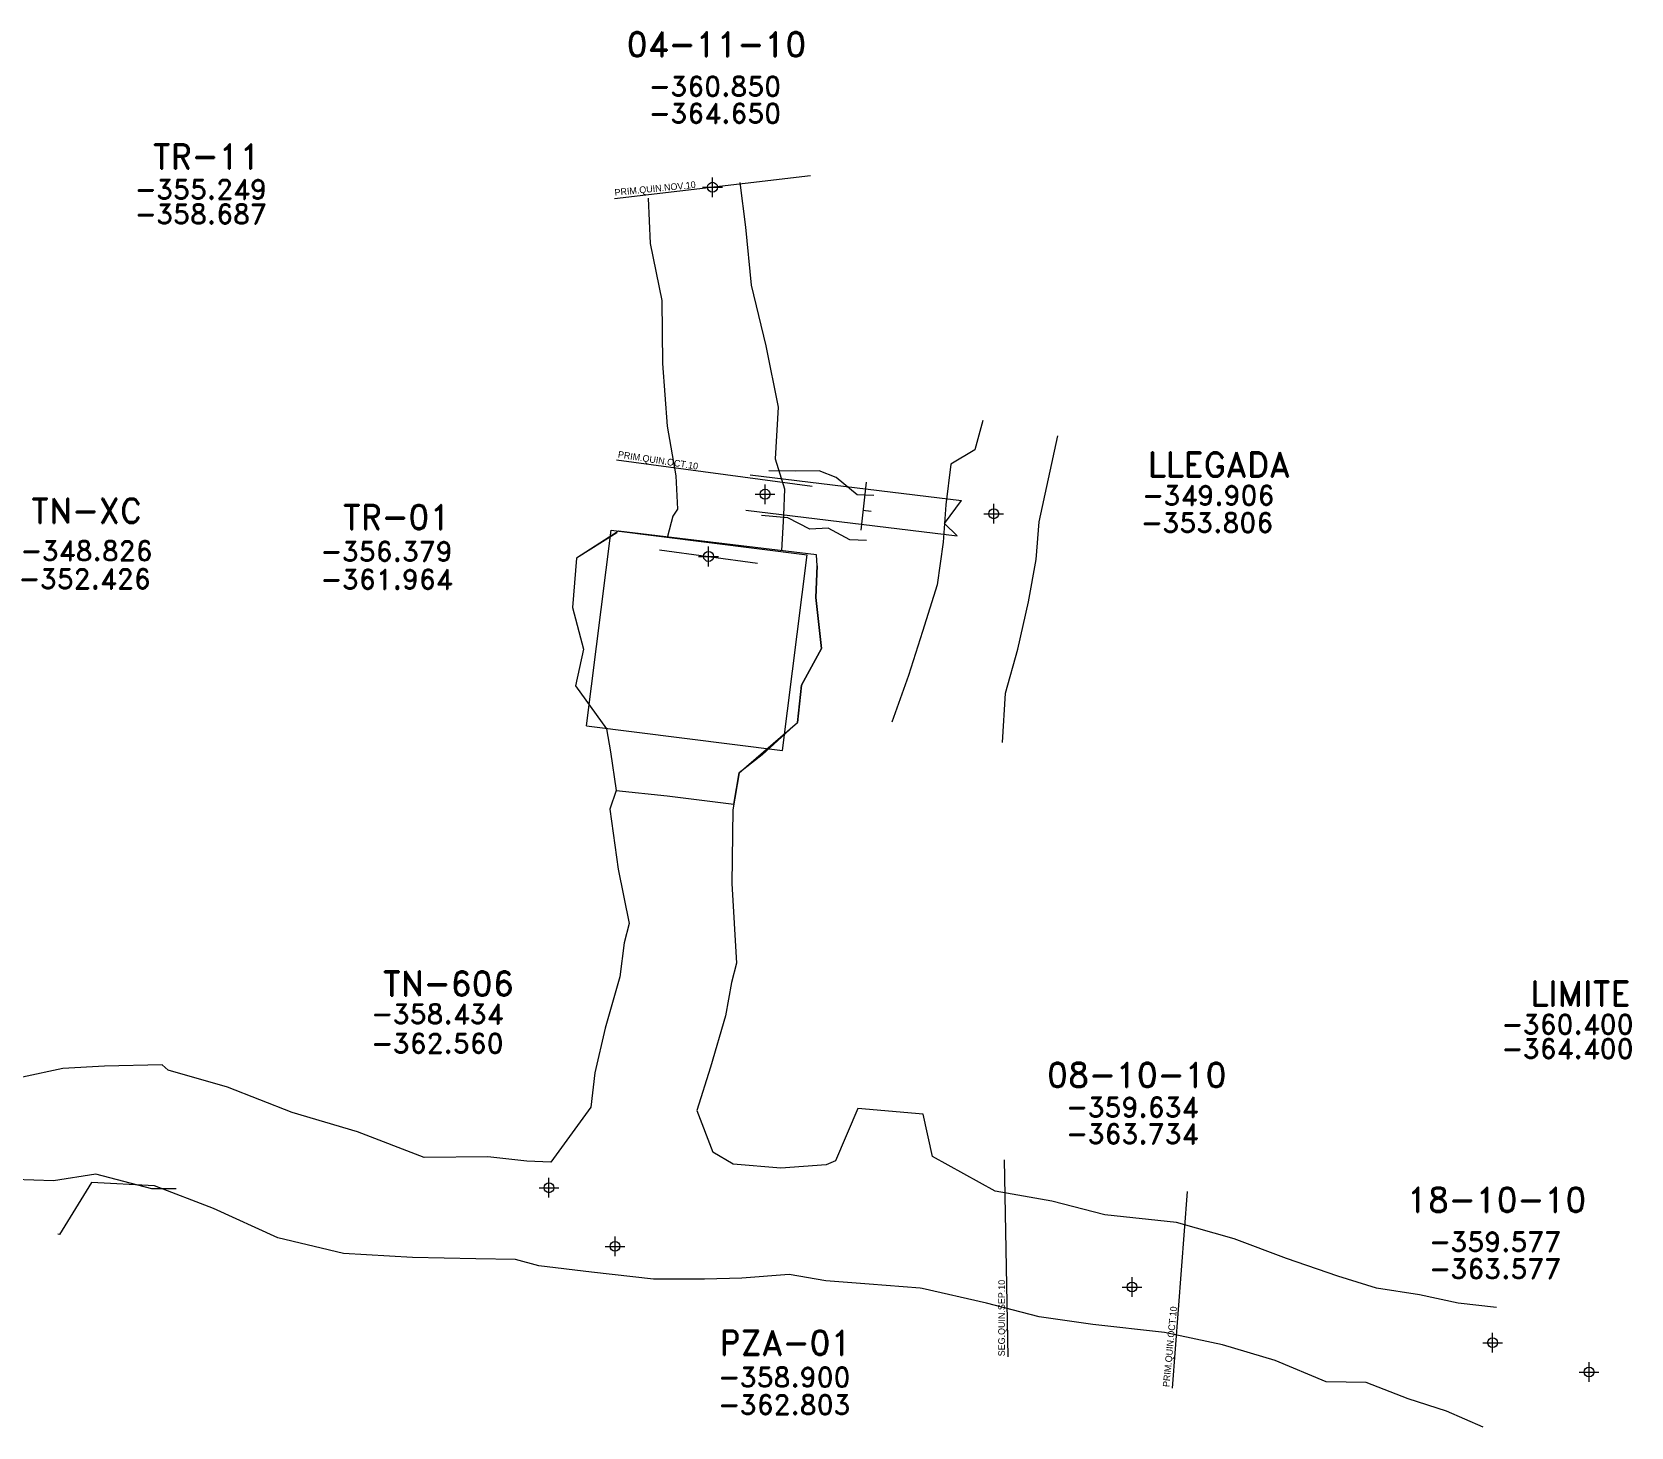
# Model space of a CAD drawing. Extents: x 10449 to 11319, y 9646 to 10021.
# Drawn here: x 10982.6 to 11063.6, y 9740.3 to 9811 of the extents above; entities that cross this region are included whole.
import ezdxf
from ezdxf.enums import TextEntityAlignment as Align

# ---------------------------------------------------------------- set-up
doc = ezdxf.new("R2010")
doc.units = 0
doc.header["$MEASUREMENT"] = 0
doc.header["$PDMODE"] = 34
doc.header["$PDSIZE"] = 0.5
for name, color, linetype in [('F-400--7723-EW-SCR', 2, 'Continuous'), ('F-400-7723-EW-FIC', 2, 'Continuous'), ('MEDIDA', 12, 'Continuous'), ('R-400-7649-NE-FIC', 38, 'Continuous')]:
    doc.layers.add(name, color=color, linetype=linetype)
doc.styles.add('ROMAND', font='ROMAND.SHX')
doc.styles.add('ROMANS', font='ROMANS.SHX', dxfattribs={"width": 2.5})

# ---------------------------------------------------------------- blocks, each defined once
blk = doc.blocks.new('F2')
at = {"lineweight": 0}
blk.add_point((0, 0), dxfattribs=at)
at = {"lineweight": 0, "style": 'ROMAND'}
for tag, height, p in [('NOMBRE', 1.25, (0.201, 6.617)), ('CIELO', 1, (0.136, 4.616)), ('PISO', 1, (0.136, 3.247))]:
    blk.add_attdef(tag, text='', height=height, dxfattribs=at).set_placement(p, align=Align.CENTER)
at = {"lineweight": 0, "style": 'ROMANS', "flags": 1}
for tag, p in [('MINA', (-0.074, -3.255)), ('LOCALIZACION', (-0.074, -4.928)), ('ESTRUCTURA', (-0.074, -6.618)), ('NIVEL', (-0.074, -8.29)), ('OBRA', (-0.074, -10.121)), ('FECHA', (-0.074, -11.793)), ('ATRAS', (-0.074, -13.483)), ('TOPOGRAFO', (2.675, -15.297))]:
    blk.add_attdef(tag, text='', height=1.25, dxfattribs=at).set_placement(p, align=Align.CENTER)

msp = doc.modelspace()

# ---------------------------------------------------------------- linework, layer by layer
at = {"color": 1, "linetype": 'Continuous', "lineweight": 0, "flags": 128}
for points, elevation in [([(11030.801, 9791.35), (11030.396, 9789.864), (11029.179, 9789.143), (11028.923, 9787.072), (11028.778, 9785.177), (11028.483, 9783.015), (11027.744, 9780.649), (11027.032, 9778.431), (11026.189, 9776.054)], -353.806), ([(11031.796, 9775.026), (11031.95, 9777.529), (11032.564, 9779.765), (11033.106, 9782.166), (11033.499, 9784.311), (11033.644, 9786.206), (11034.594, 9790.576)], -349.906)]:
    msp.add_lwpolyline(points, dxfattribs=dict(at, elevation=elevation))
at = {"color": 3, "linetype": 'Continuous', "lineweight": 0, "flags": 128}
for points in [[(11019.009, 9788.593), (11029.709, 9787.293)], [(11018.791, 9786.807), (11029.491, 9785.507)], [(11010.715, 9775.876), (11011.965, 9785.798)], [(11011.965, 9785.798), (11021.887, 9784.547)], [(11020.636, 9774.626), (11021.887, 9784.547)], [(11010.715, 9775.876), (11020.636, 9774.626)]]:
    msp.add_lwpolyline(points, dxfattribs=at)
at = {"color": 1, "linetype": 'Continuous', "lineweight": 0, "flags": 128}
for points in [[(11024.876, 9788.227), (11024.611, 9785.791)], [(11024.718, 9786.803), (11025.144, 9786.753)], [(11014.418, 9784.8), (11019.371, 9784.116)]]:
    msp.add_lwpolyline(points, dxfattribs=at)
at = {"color": 3, "linetype": 'Continuous', "lineweight": 0, "elevation": -355.249, "flags": 128}
for points in [[(11028.851, 9786.13), (11029.709, 9787.293)], [(11028.851, 9786.13), (11029.491, 9785.507)]]:
    msp.add_lwpolyline(points, dxfattribs=at)
at = {"color": 1, "linetype": 'Continuous', "lineweight": 0, "flags": 128}
msp.add_lwpolyline([(11014.806, 9772.335), (11018.185, 9771.902), (11018.444, 9773.491), (11021.398, 9776.044), (11021.609, 9777.935), (11022.624, 9779.794), (11022.34, 9782.375), (11022.403, 9783.986), (11022.372, 9784.541), (11012.331, 9785.749), (11010.204, 9784.375), (11009.995, 9781.876), (11010.558, 9779.757), (11010.15, 9777.898), (11011.716, 9775.715), (11011.931, 9774.564), (11012.214, 9772.592)], close=True, dxfattribs=at)
at = {"layer": 'F-400--7723-EW-SCR', "color": 2, "linetype": 'Continuous', "lineweight": 0}
for points in [[(11018.476, 9803.409, -360.85), (11018.76, 9801.155, -360.374), (11018.76, 9801.155, -360.374), (11019.063, 9798.204, -359.783), (11019.793, 9795.127, -358.86), (11020.424, 9792.032, -358.837), (11020.266, 9789.402, -359.011), (11020.74, 9787.886, -357.56), (11020.695, 9786.537, -357.25), (11020.593, 9784.758, -357.233)], [(11018.476, 9803.409, -364.65), (11018.76, 9801.155, -364.374), (11018.76, 9801.155, -364.374), (11019.063, 9798.204, -363.883), (11019.793, 9795.127, -363.46), (11020.424, 9792.032, -363.237), (11020.266, 9789.402, -362.811), (11020.74, 9787.886, -362.56), (11020.695, 9786.537, -362.25), (11020.593, 9784.758, -362.233)], [(11013.843, 9802.615, -360.85), (11013.931, 9800.328, -360.374), (11013.931, 9800.328, -360.374), (11014.529, 9797.428, -359.783), (11014.569, 9794.232, -358.86), (11014.806, 9791.07, -358.837), (11015.239, 9788.541, -359.011), (11015.324, 9786.855, -357.56), (11015.09, 9786.502, -357.25), (11014.814, 9785.477, -357.233)], [(11013.843, 9802.615, -364.65), (11013.931, 9800.328, -364.374), (11013.931, 9800.328, -364.374), (11014.529, 9797.428, -363.883), (11014.569, 9794.232, -363.46), (11014.806, 9791.07, -363.237), (11015.239, 9788.541, -362.811), (11015.324, 9786.855, -362.56), (11015.09, 9786.502, -362.25), (11014.814, 9785.477, -362.233)], [(11025.27, 9787.543, -349.927), (11024.426, 9787.577, -350.585), (11023.363, 9788.456, -351.701), (11022.498, 9788.797, -352.431), (11021.293, 9788.787, -353.846), (11019.95, 9788.799, -355.305)], [(11025.27, 9787.543, -351.527), (11024.426, 9787.577, -352.285), (11023.363, 9788.456, -353.601), (11022.498, 9788.797, -354.631), (11021.293, 9788.787, -355.946), (11019.95, 9788.799, -357.705)], [(11024.907, 9785.272, -349.927), (11024.063, 9785.306, -350.585), (11022.953, 9785.888, -351.701), (11022.024, 9785.834, -352.431), (11020.914, 9786.417, -353.846), (11019.587, 9786.528, -355.305)], [(11024.907, 9785.272, -351.527), (11024.063, 9785.306, -352.285), (11022.953, 9785.888, -353.601), (11022.024, 9785.834, -354.631), (11020.914, 9786.417, -355.946), (11019.587, 9786.528, -357.705)], [(11012.24, 9785.661, -356.699), (11010.204, 9784.375, -356.012), (11009.995, 9781.876, -356.133), (11010.558, 9779.757, -356.15), (11010.15, 9777.898, -357.266), (11011.716, 9775.715, -357.482), (11011.931, 9774.564, -357.491), (11012.214, 9772.592, -358.007)], [(11012.24, 9785.661, -361.699), (11010.204, 9784.375, -361.712), (11009.995, 9781.876, -362.033), (11010.558, 9779.757, -362.05), (11010.15, 9777.898, -362.066), (11011.716, 9775.715, -362.182), (11011.931, 9774.564, -362.091), (11012.214, 9772.592, -362.207)], [(11022.403, 9783.986, -356.699), (11022.34, 9782.375, -356.012), (11022.624, 9779.794, -356.133), (11021.609, 9777.935, -356.15), (11021.398, 9776.044, -357.266), (11019.609, 9774.413, -357.482), (11018.444, 9773.491, -357.491), (11018.134, 9771.616, -358.007)], [(11022.403, 9783.986, -361.699), (11022.34, 9782.375, -361.712), (11022.624, 9779.794, -362.033), (11021.609, 9777.935, -362.05), (11021.398, 9776.044, -362.066), (11019.609, 9774.413, -362.182), (11018.444, 9773.491, -362.091), (11018.134, 9771.616, -362.207)], [(11012.214, 9772.592, -362.207), (11011.89, 9771.653, -362.146), (11012.313, 9768.605, -362.174)], [(11012.214, 9772.592, -358.007), (11011.89, 9771.653, -358.146), (11012.313, 9768.605, -357.974)], [(11018.134, 9771.616, -362.207), (11018.134, 9771.616, -362.207), (11018.067, 9767.88, -362.174)], [(11018.134, 9771.616, -358.007), (11018.134, 9771.616, -358.007), (11018.067, 9767.88, -357.974)], [(11012.313, 9768.605, -357.974), (11012.864, 9765.854, -357.558), (11012.612, 9764.881, -357.789), (11012.399, 9763.149, -357.642), (11011.652, 9760.548, -358.126), (11011.138, 9758.287, -357.998), (11010.925, 9756.555, -358.051), (11008.896, 9753.766, -358.586)], [(11012.313, 9768.605, -362.174), (11012.864, 9765.854, -361.858), (11012.612, 9764.881, -361.889), (11012.399, 9763.149, -361.842), (11011.652, 9760.548, -361.826), (11011.138, 9758.287, -361.898), (11010.925, 9756.555, -362.151), (11008.896, 9753.766, -362.586)], [(11018.067, 9767.88, -357.974), (11018.306, 9763.846, -357.558), (11018.053, 9762.873, -357.789), (11017.747, 9761.176, -357.642), (11017, 9758.574, -358.126), (11016.298, 9756.383, -357.998), (11017.117, 9754.27, -358.051), (11017.117, 9754.27, -358.051)], [(11018.067, 9767.88, -362.174), (11018.306, 9763.846, -361.858), (11018.053, 9762.873, -361.889), (11017.747, 9761.176, -361.842), (11017, 9758.574, -361.826), (11016.298, 9756.383, -361.898), (11017.117, 9754.27, -362.151), (11017.117, 9754.27, -362.151)], [(10989.199, 9758.695, -358.713), (10989.199, 9758.695, -358.713), (10986.285, 9758.631, -358.15), (10984.168, 9758.503, -357.805), (10982.127, 9758.067, -358.062), (10979.105, 9757.912, -358.597), (10974.92, 9758.253, -357.606), (10971.191, 9758.791, -357.224), (10971.191, 9758.791, -357.224), (10971.191, 9758.791, -357.224)], [(10989.199, 9758.695, -362.813), (10989.199, 9758.695, -362.813), (10986.285, 9758.631, -362.95), (10984.168, 9758.503, -362.905), (10982.127, 9758.067, -362.962), (10979.105, 9757.912, -362.497), (10974.92, 9758.253, -362.106), (10971.191, 9758.791, -362.024), (10971.191, 9758.791, -362.024), (10971.191, 9758.791, -362.024)], [(11008.896, 9753.766, -358.586), (11008.896, 9753.766, -358.586), (11008.896, 9753.766, -358.586), (11007.692, 9753.804, -357.586), (11005.705, 9754.034, -357.486), (11002.481, 9754.004, -357.386), (10999.107, 9755.3, -357.286), (10995.799, 9756.286, -357.985), (10992.524, 9757.571, -358.285), (10989.502, 9758.424, -358.385), (10989.199, 9758.695, -358.713), (10989.199, 9758.695, -358.713), (10989.199, 9758.695, -358.713)], [(11008.896, 9753.766, -362.586), (11008.896, 9753.766, -362.586), (11008.896, 9753.766, -362.586), (11007.692, 9753.804, -362.386), (11005.705, 9754.034, -362.386), (11002.481, 9754.004, -362.286), (10999.107, 9755.3, -362.486), (10995.799, 9756.286, -362.485), (10992.524, 9757.571, -362.385), (10989.502, 9758.424, -362.385), (10989.199, 9758.695, -362.813), (10989.199, 9758.695, -362.813), (10989.199, 9758.695, -362.813)], [(11034.294, 9751.793, -358.908), (11034.294, 9751.793, -358.908), (11034.294, 9751.793, -358.908), (11031.423, 9752.293, -358.867), (11028.253, 9754.047, -358.747), (11027.766, 9756.197, -358.743), (11024.454, 9756.475, -358.648), (11023.324, 9753.832, -358.968)], [(11034.294, 9751.793, -363.608), (11034.294, 9751.793, -363.608), (11034.294, 9751.793, -363.608), (11031.423, 9752.293, -363.667), (11028.253, 9754.047, -363.347), (11027.766, 9756.197, -363.343), (11024.454, 9756.475, -363.248), (11023.324, 9753.832, -363.068)], [(10989.918, 9752.416, -358.539), (10988.688, 9752.416, -358.713), (10985.839, 9753.15, -358.15), (10983.706, 9752.822, -357.805), (10981.704, 9752.884, -358.062), (10978.731, 9753.327, -358.597), (10974.522, 9753.369, -357.606), (10970.751, 9754.414, -357.224), (10970.751, 9754.414, -357.224), (10970.751, 9754.414, -357.224)], [(10989.918, 9752.416, -362.839), (10988.688, 9752.416, -362.813), (10985.839, 9753.15, -362.95), (10983.706, 9752.822, -362.905), (10981.704, 9752.884, -362.962), (10978.731, 9753.327, -362.497), (10974.522, 9753.369, -362.106), (10970.751, 9754.414, -362.024), (10970.751, 9754.414, -362.024), (10970.751, 9754.414, -362.024)], [(11023.324, 9753.832, -358.968), (11023.324, 9753.832, -358.968), (11022.851, 9753.626, -358.722), (11020.562, 9753.45, -358.981), (11018.143, 9753.665, -358.633), (11017.117, 9754.27, -358.051), (11017.117, 9754.27, -358.051)], [(11023.324, 9753.832, -363.068), (11023.324, 9753.832, -363.068), (11022.851, 9753.626, -363.422), (11020.562, 9753.45, -363.281), (11018.143, 9753.665, -363.033), (11017.117, 9754.27, -362.151), (11017.117, 9754.27, -362.151)], [(11014.101, 9747.829, -358.586), (11010.969, 9748.191, -358.586), (11008.287, 9748.501, -358.586), (11007.118, 9748.837, -357.586), (11005.108, 9748.868, -357.486), (11001.895, 9748.938, -357.386), (10998.395, 9749.141, -357.286), (10995.064, 9749.929, -357.985), (10991.812, 9751.412, -358.285), (10988.825, 9752.563, -358.385), (10985.623, 9752.731, -357.885), (10984.01, 9750.099, -357.285), (10983.911, 9750.111, -357.285)], [(11014.101, 9747.829, -362.586), (11010.969, 9748.191, -362.686), (11008.287, 9748.501, -362.586), (11007.118, 9748.837, -362.386), (11005.108, 9748.868, -362.386), (11001.895, 9748.938, -362.286), (10998.395, 9749.141, -362.486), (10995.064, 9749.929, -362.485), (10991.812, 9751.412, -362.385), (10988.825, 9752.563, -362.385), (10985.623, 9752.731, -362.385), (10984.01, 9750.099, -362.385), (10983.911, 9750.111, -362.385)], [(11056.824, 9746.402, -359.577), (11054.886, 9746.615, -359.122), (11052.921, 9747.032, -359.369), (11050.745, 9747.371, -359.319), (11048.792, 9747.988, -359.466), (11046.184, 9748.878, -359.128), (11043.537, 9749.873, -358.791), (11040.611, 9750.697, -359.26), (11036.973, 9751.096, -359.545), (11034.294, 9751.793, -358.908)], [(11056.824, 9746.402, -363.577), (11054.886, 9746.615, -363.522), (11052.921, 9747.032, -363.469), (11050.745, 9747.371, -363.519), (11048.792, 9747.988, -363.466), (11046.184, 9748.878, -363.528), (11043.537, 9749.873, -363.591), (11040.611, 9750.697, -363.56), (11036.973, 9751.096, -363.545), (11034.294, 9751.793, -363.608)], [(11022.846, 9747.751, -358.968), (11022.846, 9747.751, -358.968), (11022.846, 9747.751, -358.968), (11020.976, 9748.066, -358.981), (11018.587, 9747.882, -358.633), (11016.689, 9747.837, -358.515), (11014.101, 9747.829, -358.586)], [(11022.846, 9747.751, -363.068), (11022.846, 9747.751, -363.068), (11022.846, 9747.751, -363.068), (11020.976, 9748.066, -363.281), (11018.587, 9747.882, -363.033), (11016.689, 9747.837, -362.915), (11014.101, 9747.829, -362.586)], [(11033.65, 9745.928, -358.908), (11033.65, 9745.928, -358.908), (11033.65, 9745.928, -358.908), (11030.976, 9746.61, -358.867), (11027.728, 9747.367, -358.747), (11027.628, 9747.375, -358.743), (11025.038, 9747.579, -358.648), (11022.846, 9747.751, -358.968)], [(11033.65, 9745.928, -363.608), (11033.65, 9745.928, -363.608), (11033.65, 9745.928, -363.608), (11030.976, 9746.61, -363.667), (11027.728, 9747.367, -363.347), (11027.628, 9747.375, -363.343), (11025.038, 9747.579, -363.248), (11022.846, 9747.751, -363.068)], [(11056.159, 9740.339, -359.577), (11054.286, 9741.148, -359.122), (11052.342, 9741.764, -359.369), (11050.222, 9742.6, -359.319), (11048.202, 9742.621, -359.466), (11045.616, 9743.709, -359.128), (11042.948, 9744.505, -358.791), (11039.999, 9745.131, -359.26), (11036.362, 9745.53, -359.545), (11033.65, 9745.928, -358.908)], [(11056.159, 9740.339, -363.577), (11054.286, 9741.148, -363.522), (11052.342, 9741.764, -363.469), (11050.222, 9742.6, -363.519), (11048.202, 9742.621, -363.466), (11045.616, 9743.709, -363.528), (11042.948, 9744.505, -363.591), (11039.999, 9745.131, -363.56), (11036.362, 9745.53, -363.545), (11033.65, 9745.928, -363.608)]]:
    msp.add_polyline3d(points, dxfattribs=at)
at = {"layer": 'MEDIDA', "color": 2, "linetype": 'Continuous', "lineweight": 0, "flags": 128}
for points, elevation in [([(11022.062, 9803.756), (11012.13, 9802.589)], -360.85), ([(11022.14, 9788.008), (11012.229, 9789.339)], -358.9), ([(11031.88, 9753.887), (11032.056, 9743.888)], -358.9), ([(11041.156, 9752.274), (11040.388, 9742.303)], -358.9)]:
    msp.add_lwpolyline(points, dxfattribs=dict(at, elevation=elevation))

# ---------------------------------------------------------------- block references
at = {"layer": 'F-400-7723-EW-FIC', "color": 2, "linetype": 'Continuous', "lineweight": 0}
for p, values in [((11017.096, 9803.172, -360.85), {'NOMBRE': '04-11-10', 'CIELO': '-360.850', 'PISO': '-364.650'}), ((11056.628, 9744.613, -359.577), {'NOMBRE': '18-10-10', 'CIELO': '-359.577', 'PISO': '-363.577'})]:
    msp.add_blockref('F2', p, dxfattribs=at).add_auto_attribs(values)
ref = msp.add_blockref('F2', (11019.761, 9787.614, -355.249), dxfattribs=at)
ref.add_attrib('NOMBRE', 'TR-11', dxfattribs={"layer": '0', "lineweight": 0, "height": 1.25, "style": 'ROMAND'}).set_placement((10991.463, 9804.11, -355.249), align=Align.CENTER)
ref.add_attrib('CIELO', '-355.249', dxfattribs={"layer": '0', "lineweight": 0, "height": 1, "style": 'ROMAND'}).set_placement((10991.173, 9802.568, -355.249), align=Align.CENTER)
ref.add_attrib('PISO', '-358.687', dxfattribs={"layer": '0', "lineweight": 0, "height": 1, "style": 'ROMAND'}).set_placement((10991.173, 9801.314, -355.249), align=Align.CENTER)
ref = msp.add_blockref('F2', (11031.349, 9786.623, -358.9), dxfattribs=at)
ref.add_attrib('NOMBRE', 'LLEGADA', dxfattribs={"layer": '0', "lineweight": 0, "height": 1.25, "style": 'ROMAND'}).set_placement((11042.768, 9788.492, -358.9), align=Align.CENTER)
ref.add_attrib('CIELO', '-349.906', dxfattribs={"layer": '0', "lineweight": 0, "height": 1, "style": 'ROMAND'}).set_placement((11042.228, 9787.053, -358.9), align=Align.CENTER)
ref.add_attrib('PISO', '-353.806', dxfattribs={"layer": '0', "lineweight": 0, "height": 1, "style": 'ROMAND'}).set_placement((11042.168, 9785.673, -358.9), align=Align.CENTER)
ref = msp.add_blockref('F2', (11008.808, 9752.464, -358.434), dxfattribs=at)
ref.add_attrib('NOMBRE', 'TN-606', dxfattribs={"layer": '0', "lineweight": 0, "height": 1.25, "style": 'ROMAND'}).set_placement((11003.712, 9762.187, -358.434), align=Align.CENTER)
ref.add_attrib('CIELO', '-358.434', dxfattribs={"layer": '0', "lineweight": 0, "height": 1, "style": 'ROMAND'}).set_placement((11003.163, 9760.775, -358.434), align=Align.CENTER)
ref.add_attrib('PISO', '-362.560', dxfattribs={"layer": '0', "lineweight": 0, "height": 1, "style": 'ROMAND'}).set_placement((11003.163, 9759.286, -358.434), align=Align.CENTER)
ref = msp.add_blockref('F2', (11061.52, 9743.126, -360.4), dxfattribs=at)
ref.add_attrib('NOMBRE', 'LIMITE', dxfattribs={"layer": '0', "lineweight": 0, "height": 1.25, "style": 'ROMAND'}).set_placement((11061.08, 9761.678, -360.4), align=Align.CENTER)
ref.add_attrib('CIELO', '-360.400', dxfattribs={"layer": '0', "lineweight": 0, "height": 1, "style": 'ROMAND'}).set_placement((11060.43, 9760.25, -360.4), align=Align.CENTER)
ref.add_attrib('PISO', '-364.400', dxfattribs={"layer": '0', "lineweight": 0, "height": 1, "style": 'ROMAND'}).set_placement((11060.43, 9759.016, -360.4), align=Align.CENTER)
ref = msp.add_blockref('F2', (11038.358, 9747.434, -359.634), dxfattribs=at)
ref.add_attrib('NOMBRE', '08-10-10', dxfattribs={"layer": '0', "lineweight": 0, "height": 1.25, "style": 'ROMAND'}).set_placement((11038.597, 9757.561, -359.634), align=Align.CENTER)
ref.add_attrib('CIELO', '-359.634', dxfattribs={"layer": '0', "lineweight": 0, "height": 1, "style": 'ROMAND'}).set_placement((11038.381, 9756.048, -359.634), align=Align.CENTER)
ref.add_attrib('PISO', '-363.734', dxfattribs={"layer": '0', "lineweight": 0, "height": 1, "style": 'ROMAND'}).set_placement((11038.381, 9754.697, -359.634), align=Align.CENTER)
ref = msp.add_blockref('F2', (11012.157, 9749.495, -358.9), dxfattribs=at)
ref.add_attrib('NOMBRE', 'PZA-01', dxfattribs={"layer": '0', "lineweight": 0, "height": 1.25, "style": 'ROMAND'}).set_placement((11020.8, 9743.981, -358.9), align=Align.CENTER)
ref.add_attrib('CIELO', '-358.900', dxfattribs={"layer": '0', "lineweight": 0, "height": 1, "style": 'ROMAND'}).set_placement((11020.747, 9742.368, -358.9), align=Align.CENTER)
ref.add_attrib('PISO', '-362.803', dxfattribs={"layer": '0', "lineweight": 0, "height": 1, "style": 'ROMAND'}).set_placement((11020.747, 9740.97, -358.9), align=Align.CENTER)
at = {"layer": 'MEDIDA', "color": 2, "linetype": 'Continuous', "lineweight": 0}
ref = msp.add_blockref('F2', (11016.894, 9784.458, -356.379), dxfattribs=at)
ref.add_attrib('NOMBRE', 'TR-01', dxfattribs={"layer": '0', "lineweight": 0, "height": 1.25, "style": 'ROMAND'}).set_placement((11001.093, 9785.832, -356.379), align=Align.CENTER)
ref.add_attrib('CIELO', '-356.379', dxfattribs={"layer": '0', "lineweight": 0, "height": 1, "style": 'ROMAND'}).set_placement((11000.587, 9784.216, -356.379), align=Align.CENTER)
ref.add_attrib('PISO', '-361.964', dxfattribs={"layer": '0', "lineweight": 0, "height": 1, "style": 'ROMAND'}).set_placement((11000.587, 9782.803, -356.379), align=Align.CENTER)
at = {"layer": 'R-400-7649-NE-FIC', "color": 2, "linetype": 'Continuous', "lineweight": 0}
ref = msp.add_blockref('F2', (10970.109, 9782.169, -348.826), dxfattribs=at)
ref.add_attrib('NOMBRE', 'TN-XC', dxfattribs={"layer": '0', "lineweight": 0, "height": 1.25, "style": 'ROMAND'}).set_placement((10985.378, 9786.147, -348.826), align=Align.CENTER)
ref.add_attrib('CIELO', '-348.826', dxfattribs={"layer": '0', "lineweight": 0, "height": 1, "style": 'ROMAND'}).set_placement((10985.378, 9784.248, -348.826), align=Align.CENTER)
ref.add_attrib('PISO', '-352.426', dxfattribs={"layer": '0', "lineweight": 0, "height": 1, "style": 'ROMAND'}).set_placement((10985.283, 9782.824, -348.826), align=Align.CENTER)

# ---------------------------------------------------------------- texts
at = {"layer": 'MEDIDA', "color": 2, "linetype": 'Continuous', "lineweight": 0, "char_height": 0.33864, "width": 4.27385, "attachment_point": 1}
for s, insert, rotation in [('PRIM.QUIN.NOV.10', (11012.117, 9803.072, -360.85), 5.66253), ('PRIM.QUIN.OCT.10', (11012.336, 9789.81, -358.9), 351.31029), ('SEG.QUIN.SEP.10', (11031.574, 9743.923, -358.9), 89.96706), ('PRIM.QUIN.OCT.10', (11039.912, 9742.383, -358.9), 84.55646)]:
    msp.add_mtext(s, dxfattribs=dict(at, insert=insert, rotation=rotation))

doc.saveas('drawing.dxf')
